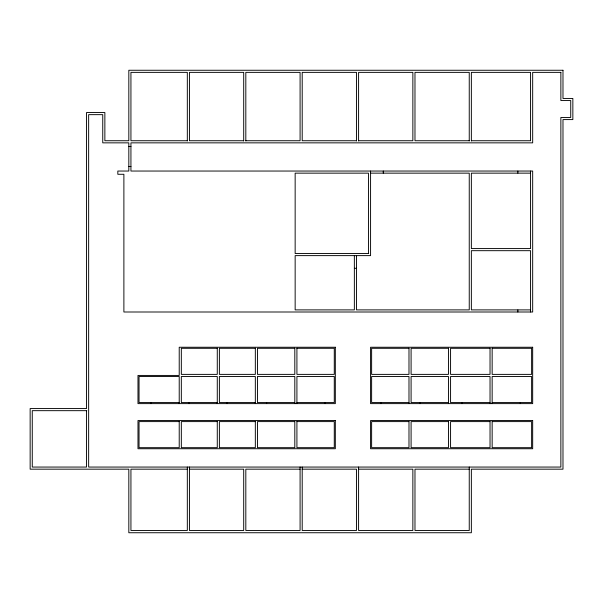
<?xml version="1.0" encoding="UTF-8"?>
<svg xmlns="http://www.w3.org/2000/svg" width="603" height="603" viewBox="0 0 603 603"><rect width="100%" height="100%" fill="white"/><g stroke="black" fill="none" stroke-linecap="round" stroke-linejoin="round"><path stroke-width="0.9" d="M187.322 140.733L130.934 140.733L130.934 72.368L187.322 72.368L187.322 140.966M243.702 140.733L189.432 140.733L189.432 72.368L243.702 72.368L243.702 140.966M245.82 140.733L300.09 140.733L300.09 72.368L245.82 72.368L245.82 140.966M356.479 140.733L302.209 140.733L302.209 72.368L356.479 72.368L356.479 140.966M358.589 140.733L412.859 140.733L412.859 72.368L358.589 72.368L358.589 140.966M469.247 140.733L414.977 140.733L414.977 72.368L469.247 72.368L469.247 140.966M471.358 140.733L530.565 140.733L530.565 72.368L471.358 72.368L471.358 140.966M128.823 146.514L130.934 146.514M128.823 166.534L130.934 166.534M370.574 173.151L469.247 173.151L469.247 309.889L356.479 309.889L356.479 255.619M530.565 173.151L471.358 173.151L471.358 248.572L530.565 248.572L530.565 171.041M368.712 253.501L295.153 253.501L295.153 173.151L368.456 173.151L368.456 253.501M354.36 268.305L356.479 268.305M530.565 309.889L471.358 309.889L471.358 250.682L530.565 250.682L530.565 312M217.276 348.3L181.33 348.3L181.33 374.38L217.276 374.38L217.276 348.18M255.333 348.3L219.386 348.3L219.386 374.38L255.333 374.38L255.333 348.18M294.807 348.3L257.451 348.3L257.451 374.38L294.807 374.38L294.807 348.18M296.917 348.3L334.273 348.3L334.273 374.38L296.917 374.38L296.917 348.18M408.985 348.3L371.629 348.3L371.629 374.38L408.985 374.38L408.985 348.18M448.451 348.3L411.095 348.3L411.095 374.38L448.451 374.38L448.451 348.18M490.035 348.3L450.569 348.3L450.569 374.38L490.035 374.38L490.035 348.18M492.154 348.3L531.62 348.3L531.62 374.38L492.154 374.38L492.154 348.18M179.219 402.57L139.044 402.57L139.044 376.491L179.219 376.491L179.219 403.626M217.276 402.57L181.33 402.57L181.33 376.491L217.276 376.491L217.276 403.626M255.333 402.57L219.386 402.57L219.386 376.491L255.333 376.491L255.333 403.626M294.807 402.57L257.451 402.57L257.451 376.491L294.807 376.491L294.807 403.626M296.917 402.57L334.273 402.57L334.273 376.491L296.917 376.491L296.917 403.626M408.985 402.57L371.629 402.57L371.629 376.491L408.985 376.491L408.985 403.626M448.451 402.57L411.095 402.57L411.095 376.491L448.451 376.491L448.451 403.626M490.035 402.57L450.569 402.57L450.569 376.491L490.035 376.491L490.035 403.626M492.154 402.57L531.62 402.57L531.62 376.491L492.154 376.491L492.154 403.626M86.772 410.673L32.268 410.673L32.268 467.061L86.538 467.061L86.538 410.673M179.219 421.603L139.044 421.603L139.044 447.675L179.219 447.675L179.219 421.474M217.276 421.603L181.33 421.603L181.33 447.675L217.276 447.675L217.276 421.474M255.333 421.603L219.386 421.603L219.386 447.675L255.333 447.675L255.333 421.474M294.807 421.603L257.451 421.603L257.451 447.675L294.807 447.675L294.807 421.474M296.917 421.603L334.273 421.603L334.273 447.675L296.917 447.675L296.917 421.474M408.985 421.603L371.629 421.603L371.629 447.675L408.985 447.675L408.985 421.474M448.451 421.603L411.095 421.603L411.095 447.675L448.451 447.675L448.451 421.474M490.035 421.603L450.569 421.603L450.569 447.675L490.035 447.675L490.035 421.474M492.154 421.603L531.62 421.603L531.62 447.675L492.154 447.675L492.154 421.474M187.322 469.172L130.934 469.172L130.934 530.489L187.322 530.489L187.322 467.061M189.432 469.172L243.702 469.172L243.702 530.489L189.432 530.489L189.432 467.061M300.09 469.172L245.82 469.172L245.82 530.489L300.09 530.489L300.09 467.061M302.209 469.172L356.479 469.172L356.479 530.489L302.209 530.489L302.209 467.061M358.589 469.172L412.859 469.172L412.859 530.489L358.589 530.489L358.589 467.061M469.247 469.172L414.977 469.172L414.977 530.489L469.247 530.489L469.247 467.061M520.344 402.57L520.344 403.626M517.871 171.041L517.871 173.151M517.871 309.889L517.871 312M461.845 402.57L461.845 403.626M420.261 402.57L420.261 403.626M383.259 171.041L383.259 173.151M380.787 402.57L380.787 403.626M370.574 171.041L370.574 255.619L295.153 255.619L295.153 309.889L354.36 309.889L354.36 255.619M325.107 402.57L325.107 403.626M266.609 402.57L266.609 403.626M227.143 402.57L227.143 403.626M189.086 402.57L189.086 403.626M151.021 402.57L151.021 403.626M562.983 70.257L128.823 70.257L128.823 140.733L104.862 140.733L104.862 112.542L86.538 112.542L86.538 408.563L30.15 408.563L30.15 469.172L128.823 469.172L128.823 532.743L471.358 532.743L471.358 469.172L562.983 469.172L562.983 119.59L572.85 119.59L572.85 98.447L562.983 98.447L562.983 70.257M560.865 72.368L532.675 72.368L532.675 142.851L130.934 142.851L130.934 171.041L532.675 171.041L532.675 312L123.886 312L123.886 174.282L117.826 174.282L117.826 171.041L128.823 171.041L128.823 142.851L102.744 142.851L102.744 114.653L88.649 114.653L88.649 467.061L560.865 467.061L560.865 117.472L570.732 117.472L570.732 100.558L560.865 100.558L560.865 72.368M335.328 347.245L179.219 347.245L179.219 375.435L137.981 375.435L137.981 403.626L335.328 403.626L335.328 347.245M532.675 347.245L370.574 347.245L370.574 403.626L532.675 403.626L532.675 347.245M335.328 420.54L137.981 420.54L137.981 448.738L335.328 448.738L335.328 420.54M532.675 420.54L370.574 420.54L370.574 448.738L532.675 448.738L532.675 420.54"/></g></svg>
